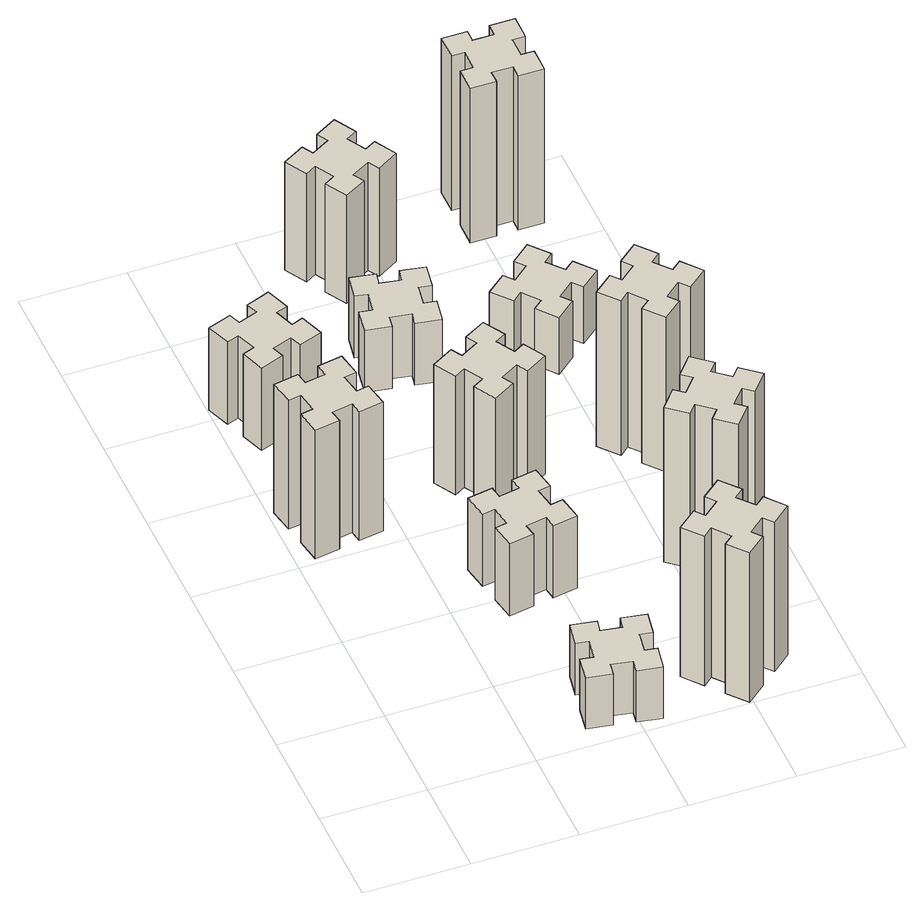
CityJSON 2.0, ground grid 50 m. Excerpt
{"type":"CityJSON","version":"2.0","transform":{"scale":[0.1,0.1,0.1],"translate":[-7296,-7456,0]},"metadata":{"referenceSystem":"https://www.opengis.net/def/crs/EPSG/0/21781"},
"CityObjects":{
"building1":{"type":"Building","attributes":{"class":"1000","function":"1000","usage":"1000","yearOfConstruction":2016,"roofType":"1000","measuredHeight":75,"storeysAboveGround":30,"storeysBelowGround":0},"geometry":[{"type":"Solid","lod":"1","boundaries":[[[[0,1,2,3,4,5,6,7,8,9,10,11,12,13,14,15,16,17,18,19]],[[17,16,20,21]],[[16,15,22,20]],[[15,14,23,22]],[[14,13,24,23]],[[13,12,25,24]],[[12,11,26,25]],[[11,10,27,26]],[[10,9,28,27]],[[9,8,29,28]],[[8,7,30,29]],[[7,6,31,30]],[[6,5,32,31]],[[5,4,33,32]],[[4,3,34,33]],[[3,2,35,34]],[[2,1,36,35]],[[1,0,37,36]],[[0,19,38,37]],[[19,18,39,38]],[[18,17,21,39]],[[24,25,26,27,28,29,30,31,32,33,34,35,36,37,38,39,21,20,22,23]]]]}]},
"building2":{"type":"Building","attributes":{"class":"1000","function":"1000","usage":"1000","yearOfConstruction":2016,"roofType":"1000","measuredHeight":48,"storeysAboveGround":30,"storeysBelowGround":0},"geometry":[{"type":"Solid","lod":"1","boundaries":[[[[40,41,42,43,44,45,46,47,48,49,50,51,52,53,54,55,56,57,58,59]],[[57,56,60,61]],[[56,55,62,60]],[[55,54,63,62]],[[54,53,64,63]],[[53,52,65,64]],[[52,51,66,65]],[[51,50,67,66]],[[50,49,68,67]],[[49,48,69,68]],[[48,47,70,69]],[[47,46,71,70]],[[46,45,72,71]],[[45,44,73,72]],[[44,43,74,73]],[[43,42,75,74]],[[42,41,76,75]],[[41,40,77,76]],[[40,59,78,77]],[[59,58,79,78]],[[58,57,61,79]],[[64,65,66,67,68,69,70,71,72,73,74,75,76,77,78,79,61,60,62,63]]]]}]},
"building3":{"type":"Building","attributes":{"class":"1000","function":"1000","usage":"1000","yearOfConstruction":2016,"roofType":"1000","measuredHeight":30,"storeysAboveGround":30,"storeysBelowGround":0},"geometry":[{"type":"Solid","lod":"1","boundaries":[[[[80,81,82,83,84,85,86,87,88,89,90,91,92,93,94,95,96,97,98,99]],[[97,96,100,101]],[[96,95,102,100]],[[95,94,103,102]],[[94,93,104,103]],[[93,92,105,104]],[[92,91,106,105]],[[91,90,107,106]],[[90,89,108,107]],[[89,88,109,108]],[[88,87,110,109]],[[87,86,111,110]],[[86,85,112,111]],[[85,84,113,112]],[[84,83,114,113]],[[83,82,115,114]],[[82,81,116,115]],[[81,80,117,116]],[[80,99,118,117]],[[99,98,119,118]],[[98,97,101,119]],[[104,105,106,107,108,109,110,111,112,113,114,115,116,117,118,119,101,100,102,103]]]]}]},
"building4":{"type":"Building","attributes":{"class":"1000","function":"1000","usage":"1000","yearOfConstruction":2016,"roofType":"1000","measuredHeight":42,"storeysAboveGround":30,"storeysBelowGround":0},"geometry":[{"type":"Solid","lod":"1","boundaries":[[[[120,121,122,123,124,125,126,127,128,129,130,131,132,133,134,135,136,137,138,139]],[[137,136,140,141]],[[136,135,142,140]],[[135,134,143,142]],[[134,133,144,143]],[[133,132,145,144]],[[132,131,146,145]],[[131,130,147,146]],[[130,129,148,147]],[[129,128,149,148]],[[128,127,150,149]],[[127,126,151,150]],[[126,125,152,151]],[[125,124,153,152]],[[124,123,154,153]],[[123,122,155,154]],[[122,121,156,155]],[[121,120,157,156]],[[120,139,158,157]],[[139,138,159,158]],[[138,137,141,159]],[[144,145,146,147,148,149,150,151,152,153,154,155,156,157,158,159,141,140,142,143]]]]}]},
"building5":{"type":"Building","attributes":{"class":"1000","function":"1000","usage":"1000","yearOfConstruction":2016,"roofType":"1000","measuredHeight":69,"storeysAboveGround":30,"storeysBelowGround":0},"geometry":[{"type":"Solid","lod":"1","boundaries":[[[[160,161,162,163,164,165,166,167,168,169,170,171,172,173,174,175,176,177,178,179]],[[177,176,180,181]],[[176,175,182,180]],[[175,174,183,182]],[[174,173,184,183]],[[173,172,185,184]],[[172,171,186,185]],[[171,170,187,186]],[[170,169,188,187]],[[169,168,189,188]],[[168,167,190,189]],[[167,166,191,190]],[[166,165,192,191]],[[165,164,193,192]],[[164,163,194,193]],[[163,162,195,194]],[[162,161,196,195]],[[161,160,197,196]],[[160,179,198,197]],[[179,178,199,198]],[[178,177,181,199]],[[184,185,186,187,188,189,190,191,192,193,194,195,196,197,198,199,181,180,182,183]]]]}]},
"building6":{"type":"Building","attributes":{"class":"1000","function":"1000","usage":"1000","yearOfConstruction":2016,"roofType":"1000","measuredHeight":87,"storeysAboveGround":30,"storeysBelowGround":0},"geometry":[{"type":"Solid","lod":"1","boundaries":[[[[200,201,202,203,204,205,206,207,208,209,210,211,212,213,214,215,216,217,218,219]],[[217,216,220,221]],[[216,215,222,220]],[[215,214,223,222]],[[214,213,224,223]],[[213,212,225,224]],[[212,211,226,225]],[[211,210,227,226]],[[210,209,228,227]],[[209,208,229,228]],[[208,207,230,229]],[[207,206,231,230]],[[206,205,232,231]],[[205,204,233,232]],[[204,203,234,233]],[[203,202,235,234]],[[202,201,236,235]],[[201,200,237,236]],[[200,219,238,237]],[[219,218,239,238]],[[218,217,221,239]],[[224,225,226,227,228,229,230,231,232,233,234,235,236,237,238,239,221,220,222,223]]]]}]},
"building7":{"type":"Building","attributes":{"class":"1000","function":"1000","usage":"1000","yearOfConstruction":2016,"roofType":"1000","measuredHeight":36,"storeysAboveGround":30,"storeysBelowGround":0},"geometry":[{"type":"Solid","lod":"1","boundaries":[[[[240,241,242,243,244,245,246,247,248,249,250,251,252,253,254,255,256,257,258,259]],[[257,256,260,261]],[[256,255,262,260]],[[255,254,263,262]],[[254,253,264,263]],[[253,252,265,264]],[[252,251,266,265]],[[251,250,267,266]],[[250,249,268,267]],[[249,248,269,268]],[[248,247,270,269]],[[247,246,271,270]],[[246,245,272,271]],[[245,244,273,272]],[[244,243,274,273]],[[243,242,275,274]],[[242,241,276,275]],[[241,240,277,276]],[[240,259,278,277]],[[259,258,279,278]],[[258,257,261,279]],[[264,265,266,267,268,269,270,271,272,273,274,275,276,277,278,279,261,260,262,263]]]]}]},
"building8":{"type":"Building","attributes":{"class":"1000","function":"1000","usage":"1000","yearOfConstruction":2016,"roofType":"1000","measuredHeight":63,"storeysAboveGround":30,"storeysBelowGround":0},"geometry":[{"type":"Solid","lod":"1","boundaries":[[[[280,281,282,283,284,285,286,287,288,289,290,291,292,293,294,295,296,297,298,299]],[[297,296,300,301]],[[296,295,302,300]],[[295,294,303,302]],[[294,293,304,303]],[[293,292,305,304]],[[292,291,306,305]],[[291,290,307,306]],[[290,289,308,307]],[[289,288,309,308]],[[288,287,310,309]],[[287,286,311,310]],[[286,285,312,311]],[[285,284,313,312]],[[284,283,314,313]],[[283,282,315,314]],[[282,281,316,315]],[[281,280,317,316]],[[280,299,318,317]],[[299,298,319,318]],[[298,297,301,319]],[[304,305,306,307,308,309,310,311,312,313,314,315,316,317,318,319,301,300,302,303]]]]}]},
"building9":{"type":"Building","attributes":{"class":"1000","function":"1000","usage":"1000","yearOfConstruction":2016,"roofType":"1000","measuredHeight":90,"storeysAboveGround":30,"storeysBelowGround":0},"geometry":[{"type":"Solid","lod":"1","boundaries":[[[[320,321,322,323,324,325,326,327,328,329,330,331,332,333,334,335,336,337,338,339]],[[337,336,340,341]],[[336,335,342,340]],[[335,334,343,342]],[[334,333,344,343]],[[333,332,345,344]],[[332,331,346,345]],[[331,330,347,346]],[[330,329,348,347]],[[329,328,349,348]],[[328,327,350,349]],[[327,326,351,350]],[[326,325,352,351]],[[325,324,353,352]],[[324,323,354,353]],[[323,322,355,354]],[[322,321,356,355]],[[321,320,357,356]],[[320,339,358,357]],[[339,338,359,358]],[[338,337,341,359]],[[344,345,346,347,348,349,350,351,352,353,354,355,356,357,358,359,341,340,342,343]]]]}]},
"building10":{"type":"Building","attributes":{"class":"1000","function":"1000","usage":"1000","yearOfConstruction":2016,"roofType":"1000","measuredHeight":90,"storeysAboveGround":30,"storeysBelowGround":0},"geometry":[{"type":"Solid","lod":"1","boundaries":[[[[360,361,362,363,364,365,366,367,368,369,370,371,372,373,374,375,376,377,378,379]],[[377,376,380,381]],[[376,375,382,380]],[[375,374,383,382]],[[374,373,384,383]],[[373,372,385,384]],[[372,371,386,385]],[[371,370,387,386]],[[370,369,388,387]],[[369,368,389,388]],[[368,367,390,389]],[[367,366,391,390]],[[366,365,392,391]],[[365,364,393,392]],[[364,363,394,393]],[[363,362,395,394]],[[362,361,396,395]],[[361,360,397,396]],[[360,379,398,397]],[[379,378,399,398]],[[378,377,381,399]],[[384,385,386,387,388,389,390,391,392,393,394,395,396,397,398,399,381,380,382,383]]]]}]},
"building11":{"type":"Building","attributes":{"class":"1000","function":"1000","usage":"1000","yearOfConstruction":2016,"roofType":"1000","measuredHeight":33,"storeysAboveGround":30,"storeysBelowGround":0},"geometry":[{"type":"Solid","lod":"1","boundaries":[[[[400,401,402,403,404,405,406,407,408,409,410,411,412,413,414,415,416,417,418,419]],[[417,416,420,421]],[[416,415,422,420]],[[415,414,423,422]],[[414,413,424,423]],[[413,412,425,424]],[[412,411,426,425]],[[411,410,427,426]],[[410,409,428,427]],[[409,408,429,428]],[[408,407,430,429]],[[407,406,431,430]],[[406,405,432,431]],[[405,404,433,432]],[[404,403,434,433]],[[403,402,435,434]],[[402,401,436,435]],[[401,400,437,436]],[[400,419,438,437]],[[419,418,439,438]],[[418,417,421,439]],[[424,425,426,427,428,429,430,431,432,433,434,435,436,437,438,439,421,420,422,423]]]]}]},
"building12":{"type":"Building","attributes":{"class":"1000","function":"1000","usage":"1000","yearOfConstruction":2016,"roofType":"1000","measuredHeight":90,"storeysAboveGround":30,"storeysBelowGround":0},"geometry":[{"type":"Solid","lod":"1","boundaries":[[[[440,441,442,443,444,445,446,447,448,449,450,451,452,453,454,455,456,457,458,459]],[[457,456,460,461]],[[456,455,462,460]],[[455,454,463,462]],[[454,453,464,463]],[[453,452,465,464]],[[452,451,466,465]],[[451,450,467,466]],[[450,449,468,467]],[[449,448,469,468]],[[448,447,470,469]],[[447,446,471,470]],[[446,445,472,471]],[[445,444,473,472]],[[444,443,474,473]],[[443,442,475,474]],[[442,441,476,475]],[[441,440,477,476]],[[440,459,478,477]],[[459,458,479,478]],[[458,457,461,479]],[[464,465,466,467,468,469,470,471,472,473,474,475,476,477,478,479,461,460,462,463]]]]}]}
},
"vertices":[
[342,1695,0],[325,1794,0],[384,1804,0],[363,1922,0],[245,1901,0],[255,1842,0],[157,1825,0],[147,1884,0],[28,1863,0],[49,1745,0],[108,1755,0],[126,1657,0],[67,1647,0],[87,1528,0],[206,1549,0],[195,1608,0],[294,1626,0],[304,1567,0],[422,1587,0],[401,1706,0],[294,1626,750],[304,1567,750],[195,1608,750],[206,1549,750],[87,1528,750],[67,1647,750],[126,1657,750],[108,1755,750],[49,1745,750],[28,1863,750],[147,1884,750],[157,1825,750],[255,1842,750],[245,1901,750],[363,1922,750],[384,1804,750],[325,1794,750],[342,1695,750],[401,1706,750],[422,1587,750],
[216,2345,0],[310,2379,0],[330,2323,0],[443,2364,0],[402,2477,0],[346,2456,0],[312,2550,0],[368,2570,0],[327,2683,0],[214,2642,0],[235,2586,0],[141,2552,0],[120,2608,0],[7,2567,0],[49,2454,0],[105,2475,0],[139,2381,0],[83,2360,0],[124,2247,0],[237,2289,0],[139,2381,480],[83,2360,480],[105,2475,480],[49,2454,480],[7,2567,480],[120,2608,480],[141,2552,480],[235,2586,480],[214,2642,480],[327,2683,480],[368,2570,480],[312,2550,480],[346,2456,480],[402,2477,480],[443,2364,480],[330,2323,480],[310,2379,480],[216,2345,480],[237,2289,480],[124,2247,480],
[866,314,0],[848,215,0],[789,226,0],[768,107,0],[887,87,0],[897,146,0],[995,128,0],[985,69,0],[1103,48,0],[1124,167,0],[1065,177,0],[1082,275,0],[1141,265,0],[1162,383,0],[1044,404,0],[1034,345,0],[935,362,0],[946,421,0],[827,442,0],[807,324,0],[935,362,300],[946,421,300],[1034,345,300],[1044,404,300],[1162,383,300],[1141,265,300],[1082,275,300],[1065,177,300],[1124,167,300],[1103,48,300],[985,69,300],[995,128,300],[897,146,300],[887,87,300],[768,107,300],[789,226,300],[848,215,300],[866,314,300],[807,324,300],[827,442,300],
[895,1202,0],[797,1185,0],[787,1244,0],[668,1223,0],[689,1105,0],[748,1115,0],[766,1017,0],[707,1007,0],[727,888,0],[846,909,0],[835,968,0],[934,986,0],[944,927,0],[1062,947,0],[1041,1066,0],[982,1055,0],[965,1154,0],[1024,1164,0],[1003,1282,0],[885,1261,0],[965,1154,420],[1024,1164,420],[982,1055,420],[1041,1066,420],[1062,947,420],[944,927,420],[934,986,420],[835,968,420],[846,909,420],[727,888,420],[707,1007,420],[766,1017,420],[748,1115,420],[689,1105,420],[668,1223,420],[787,1244,420],[797,1185,420],[895,1202,420],[885,1261,420],[1003,1282,420],
[1086,1737,0],[1036,1824,0],[1088,1854,0],[1028,1958,0],[924,1898,0],[954,1846,0],[867,1796,0],[837,1848,0],[733,1788,0],[793,1684,0],[845,1714,0],[895,1627,0],[843,1597,0],[903,1493,0],[1007,1553,0],[977,1605,0],[1064,1655,0],[1094,1603,0],[1198,1663,0],[1138,1767,0],[1064,1655,690],[1094,1603,690],[977,1605,690],[1007,1553,690],[903,1493,690],[843,1597,690],[895,1627,690],[845,1714,690],[793,1684,690],[733,1788,690],[837,1848,690],[867,1796,690],[954,1846,690],[924,1898,690],[1028,1958,690],[1088,1854,690],[1036,1824,690],[1086,1737,690],[1138,1767,690],[1198,1663,690],
[1538,129,0],[1614,193,0],[1653,147,0],[1745,224,0],[1668,316,0],[1622,278,0],[1557,354,0],[1603,393,0],[1526,485,0],[1434,408,0],[1473,362,0],[1396,297,0],[1358,343,0],[1266,266,0],[1343,174,0],[1389,213,0],[1453,136,0],[1407,98,0],[1484,6,0],[1576,83,0],[1453,136,870],[1407,98,870],[1389,213,870],[1343,174,870],[1266,266,870],[1358,343,870],[1396,297,870],[1473,362,870],[1434,408,870],[1526,485,870],[1603,393,870],[1557,354,870],[1622,278,870],[1668,316,870],[1745,224,870],[1653,147,870],[1614,193,870],[1538,129,870],[1576,83,870],[1484,6,870],
[934,2665,0],[835,2682,0],[846,2741,0],[727,2762,0],[707,2644,0],[766,2634,0],[748,2535,0],[689,2546,0],[668,2427,0],[787,2407,0],[797,2466,0],[895,2448,0],[885,2389,0],[1003,2368,0],[1024,2487,0],[965,2497,0],[982,2595,0],[1041,2585,0],[1062,2703,0],[944,2724,0],[982,2595,360],[1041,2585,360],[965,2497,360],[1024,2487,360],[1003,2368,360],[885,2389,360],[895,2448,360],[797,2466,360],[787,2407,360],[668,2427,360],[689,2546,360],[748,2535,360],[766,2634,360],[707,2644,360],[727,2762,360],[846,2741,360],[835,2682,360],[934,2665,360],[944,2724,360],[1062,2703,360],
[986,3217,0],[936,3304,0],[988,3334,0],[928,3438,0],[824,3378,0],[854,3326,0],[767,3276,0],[737,3328,0],[633,3268,0],[693,3164,0],[745,3194,0],[795,3107,0],[743,3077,0],[803,2973,0],[907,3033,0],[877,3085,0],[964,3135,0],[994,3083,0],[1098,3143,0],[1038,3247,0],[964,3135,630],[994,3083,630],[877,3085,630],[907,3033,630],[803,2973,630],[743,3077,630],[795,3107,630],[745,3194,630],[693,3164,630],[633,3268,630],[737,3328,630],[767,3276,630],[854,3326,630],[824,3378,630],[928,3438,630],[988,3334,630],[936,3304,630],[986,3217,630],[1038,3247,630],[1098,3143,630],
[1757,876,0],[1822,953,0],[1868,914,0],[1945,1006,0],[1853,1083,0],[1814,1037,0],[1738,1102,0],[1776,1148,0],[1684,1225,0],[1607,1133,0],[1653,1094,0],[1589,1018,0],[1543,1056,0],[1466,964,0],[1558,887,0],[1596,933,0],[1673,869,0],[1634,823,0],[1726,746,0],[1803,838,0],[1673,869,900],[1634,823,900],[1596,933,900],[1558,887,900],[1466,964,900],[1543,1056,900],[1589,1018,900],[1653,1094,900],[1607,1133,900],[1684,1225,900],[1776,1148,900],[1738,1102,900],[1814,1037,900],[1853,1083,900],[1945,1006,900],[1868,914,900],[1822,953,900],[1757,876,900],[1803,838,900],[1726,746,900],
[1822,1758,0],[1757,1834,0],[1803,1873,0],[1726,1965,0],[1634,1888,0],[1673,1842,0],[1596,1777,0],[1558,1823,0],[1466,1746,0],[1543,1654,0],[1589,1693,0],[1653,1616,0],[1607,1578,0],[1684,1486,0],[1776,1563,0],[1738,1609,0],[1814,1673,0],[1853,1627,0],[1945,1704,0],[1868,1796,0],[1814,1673,900],[1853,1627,900],[1738,1609,900],[1776,1563,900],[1684,1486,900],[1607,1578,900],[1653,1616,900],[1589,1693,900],[1543,1654,900],[1466,1746,900],[1558,1823,900],[1596,1777,900],[1673,1842,900],[1634,1888,900],[1726,1965,900],[1803,1873,900],[1757,1834,900],[1822,1758,900],[1868,1796,900],[1945,1704,900],
[1389,2433,0],[1453,2356,0],[1407,2318,0],[1484,2226,0],[1576,2303,0],[1538,2349,0],[1614,2413,0],[1653,2367,0],[1745,2444,0],[1668,2536,0],[1622,2498,0],[1557,2574,0],[1603,2613,0],[1526,2705,0],[1434,2628,0],[1473,2582,0],[1396,2517,0],[1358,2563,0],[1266,2486,0],[1343,2394,0],[1396,2517,330],[1358,2563,330],[1473,2582,330],[1434,2628,330],[1526,2705,330],[1603,2613,330],[1557,2574,330],[1622,2498,330],[1668,2536,330],[1745,2444,330],[1653,2367,330],[1614,2413,330],[1538,2349,330],[1576,2303,330],[1484,2226,330],[1407,2318,330],[1453,2356,330],[1389,2433,330],[1343,2394,330],[1266,2486,330],
[1555,3195,0],[1655,3195,0],[1655,3135,0],[1775,3135,0],[1775,3255,0],[1715,3255,0],[1715,3355,0],[1775,3355,0],[1775,3475,0],[1655,3475,0],[1655,3415,0],[1555,3415,0],[1555,3475,0],[1435,3475,0],[1435,3355,0],[1495,3355,0],[1495,3255,0],[1435,3255,0],[1435,3135,0],[1555,3135,0],[1495,3255,900],[1435,3255,900],[1495,3355,900],[1435,3355,900],[1435,3475,900],[1555,3475,900],[1555,3415,900],[1655,3415,900],[1655,3475,900],[1775,3475,900],[1775,3355,900],[1715,3355,900],[1715,3255,900],[1775,3255,900],[1775,3135,900],[1655,3135,900],[1655,3195,900],[1555,3195,900],[1555,3135,900],[1435,3135,900]
]}
